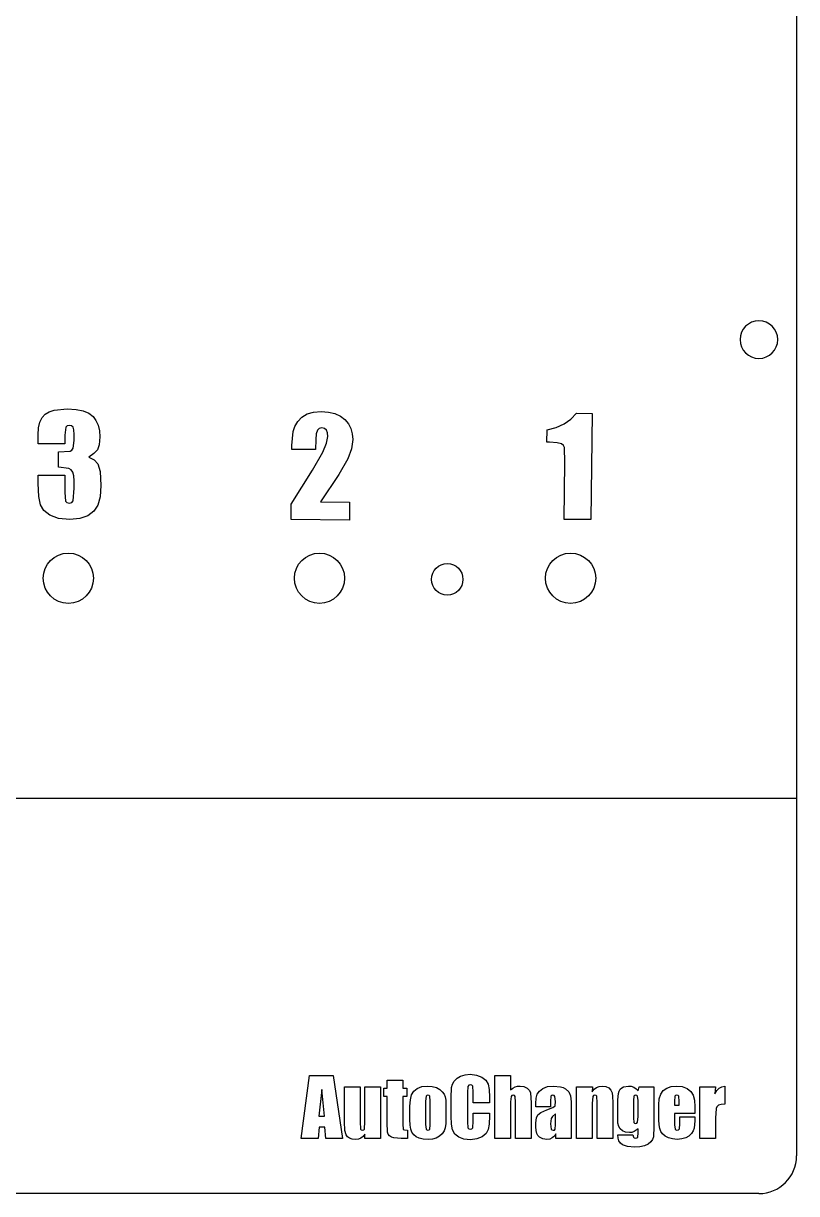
# Model space of a CAD drawing. Header units: millimetres. Extents: x -658 to 1307, y -81 to 472.
# Drawn here: x -191.8 to -130.2, y 21.9 to 115.1 of the extents above; entities that cross this region are included whole.
import ezdxf

# ---------------------------------------------------------------- set-up
doc = ezdxf.new("R2010")
doc.units = ezdxf.units.MM
doc.layers.get('0').update_dxf_attribs({"true_color": 0xffffff})

# ---------------------------------------------------------------- blocks, each defined once
blk = doc.blocks.new('1')
for p, q in [((1.149, 4.723, 0.025), (1.411, 5, 0.025)), ((1.411, 5, 0.025), (2.146, 5, 0.025)), ((2.146, 5, 0.025), (2.146, 0, 0.025)), ((0.462, 4.322, 0.025), (0.833, 4.497, 0.025)), ((0.833, 4.497, 0.025), (1.149, 4.723, 0.025)), ((0.037, 4.199, 0.025), (0.462, 4.322, 0.025)), ((0.037, 3.616, 0.025), (0.037, 4.199, 0.025)), ((0.161, 3.616, 0.025), (0.037, 3.616, 0.025)), ((0.516, 3.601, 0.025), (0.161, 3.616, 0.025)), ((0.718, 3.556, 0.025), (0.516, 3.601, 0.025)), ((0.819, 3.482, 0.025), (0.718, 3.556, 0.025)), ((0.871, 3.379, 0.025), (0.819, 3.482, 0.025)), ((2.146, 0, 0.025), (0.899, 0, 0.025))]:
    blk.add_line(p, q)
blk.add_polyline3d([(0.899, 0, 0.025), (0.899, 2.681, 0.025), (0.871, 3.379, 0.025)])
blk = doc.blocks.new('2')
for p, q in [((0.618, 4.826, 0.025), (0.865, 4.975, 0.025)), ((0.865, 4.975, 0.025), (1.164, 5.066, 0.025)), ((1.164, 5.066, 0.025), (1.516, 5.096, 0.025)), ((1.516, 5.096, 0.025), (1.866, 5.073, 0.025)), ((1.866, 5.073, 0.025), (2.17, 5.003, 0.025)), ((2.17, 5.003, 0.025), (2.429, 4.888, 0.025)), ((0.285, 4.383, 0.025), (0.423, 4.62, 0.025)), ((0.423, 4.62, 0.025), (0.618, 4.826, 0.025)), ((2.429, 4.888, 0.025), (2.642, 4.727, 0.025)), ((2.642, 4.727, 0.025), (2.809, 4.53, 0.025)), ((2.809, 4.53, 0.025), (2.928, 4.309, 0.025)), ((0.167, 3.481, 0.025), (0.21, 4.143, 0.025)), ((0.21, 4.143, 0.025), (0.285, 4.383, 0.025)), ((1.302, 4.05, 0.025), (1.285, 3.774, 0.025)), ((1.354, 4.216, 0.025), (1.302, 4.05, 0.025)), ((1.442, 4.299, 0.025), (1.354, 4.216, 0.025)), ((1.566, 4.327, 0.025), (1.442, 4.299, 0.025)), ((1.69, 4.302, 0.025), (1.566, 4.327, 0.025)), ((1.778, 4.226, 0.025), (1.69, 4.302, 0.025)), ((1.83, 4.1, 0.025), (1.778, 4.226, 0.025)), ((1.79, 3.604, 0.025), (1.848, 3.922, 0.025)), ((1.848, 3.922, 0.025), (1.83, 4.1, 0.025)), ((2.928, 4.309, 0.025), (3, 4.063, 0.025)), ((3, 4.063, 0.025), (3.023, 3.792, 0.025)), ((0.167, 3.298, 0.025), (0.167, 3.481, 0.025)), ((1.285, 3.774, 0.025), (1.285, 3.298, 0.025)), ((1.618, 3.183, 0.025), (1.79, 3.604, 0.025)), ((2.97, 3.351, 0.025), (2.809, 2.884, 0.025)), ((3.023, 3.792, 0.025), (2.97, 3.351, 0.025)), ((1.285, 3.298, 0.025), (0.167, 3.298, 0.025)), ((0.167, 0, 0.025), (0.168, 0.713, 0.025)), ((1.544, 0.852, 0.025), (2.912, 0.852, 0.025)), ((2.912, 0.852, 0.025), (2.912, 0, 0.025)), ((2.912, 0, 0.025), (0.167, 0, 0.025))]:
    blk.add_line(p, q)
for points in [[(0.168, 0.713, 0.025), (1.14, 2.328, 0.025), (1.618, 3.183, 0.025)], [(2.809, 2.884, 0.025), (2.385, 2.137, 0.025), (1.544, 0.852, 0.025)]]:
    blk.add_polyline3d(points)
blk = doc.blocks.new('3')
for p, q in [((0.513, 4.946, 0.025), (0.7, 5.056, 0.025)), ((0.7, 5.056, 0.025), (0.937, 5.135, 0.025)), ((0.937, 5.135, 0.025), (1.553, 5.198, 0.025)), ((1.553, 5.198, 0.025), (1.964, 5.176, 0.025)), ((1.964, 5.176, 0.025), (2.302, 5.11, 0.025)), ((2.302, 5.11, 0.025), (2.569, 5.001, 0.025)), ((2.569, 5.001, 0.025), (2.764, 4.849, 0.025)), ((0.206, 4.307, 0.025), (0.267, 4.578, 0.025)), ((0.267, 4.578, 0.025), (0.369, 4.791, 0.025)), ((0.369, 4.791, 0.025), (0.513, 4.946, 0.025)), ((1.658, 4.426, 0.025), (1.549, 4.404, 0.025)), ((1.758, 4.405, 0.025), (1.658, 4.426, 0.025)), ((2.764, 4.849, 0.025), (2.903, 4.658, 0.025)), ((2.903, 4.658, 0.025), (3.003, 4.432, 0.025)), ((3.003, 4.432, 0.025), (3.062, 4.173, 0.025)), ((0.185, 3.978, 0.025), (0.206, 4.307, 0.025)), ((0.185, 3.552, 0.025), (0.185, 3.978, 0.025)), ((1.481, 4.338, 0.025), (1.433, 3.962, 0.025)), ((1.433, 3.962, 0.025), (1.433, 3.552, 0.025)), ((1.549, 4.404, 0.025), (1.481, 4.338, 0.025)), ((1.827, 4.342, 0.025), (1.758, 4.405, 0.025)), ((1.867, 4.214, 0.025), (1.827, 4.342, 0.025)), ((1.881, 3.996, 0.025), (1.867, 4.214, 0.025)), ((1.881, 3.718, 0.025), (1.881, 3.996, 0.025)), ((3.082, 3.88, 0.025), (3.054, 3.518, 0.025)), ((3.062, 4.173, 0.025), (3.082, 3.88, 0.025)), ((1.433, 3.552, 0.025), (0.185, 3.552, 0.025)), ((1.773, 3.266, 0.025), (1.834, 3.36, 0.025)), ((1.834, 3.36, 0.025), (1.881, 3.718, 0.025)), ((3.054, 3.518, 0.025), (2.968, 3.273, 0.025)), ((1.133, 3.178, 0.025), (1.683, 3.212, 0.025)), ((1.133, 2.452, 0.025), (1.133, 3.178, 0.025)), ((1.683, 3.212, 0.025), (1.773, 3.266, 0.025)), ((2.81, 3.095, 0.025), (2.566, 2.932, 0.025)), ((2.566, 2.932, 0.025), (2.814, 2.806, 0.025)), ((2.968, 3.273, 0.025), (2.81, 3.095, 0.025)), ((2.814, 2.806, 0.025), (2.989, 2.619, 0.025)), ((1.624, 2.404, 0.025), (1.133, 2.452, 0.025)), ((1.736, 2.34, 0.025), (1.624, 2.404, 0.025)), ((1.816, 2.23, 0.025), (1.736, 2.34, 0.025)), ((1.865, 2.058, 0.025), (1.816, 2.23, 0.025)), ((2.989, 2.619, 0.025), (3.094, 2.254, 0.025)), ((3.094, 2.254, 0.025), (3.128, 1.597, 0.025)), ((0.185, 1.689, 0.025), (0.185, 2.085, 0.025)), ((0.185, 2.085, 0.025), (1.433, 2.085, 0.025)), ((0.212, 1.082, 0.025), (0.185, 1.689, 0.025)), ((1.433, 2.085, 0.025), (1.433, 1.272, 0.025)), ((1.881, 1.81, 0.025), (1.865, 2.058, 0.025)), ((1.881, 1.464, 0.025), (1.881, 1.81, 0.025)), ((1.433, 1.272, 0.025), (1.472, 0.86, 0.025)), ((1.834, 0.883, 0.025), (1.881, 1.464, 0.025)), ((3.128, 1.597, 0.025), (3.095, 1.068, 0.025)), ((0.292, 0.687, 0.025), (0.212, 1.082, 0.025)), ((0.456, 0.421, 0.025), (0.292, 0.687, 0.025)), ((1.472, 0.86, 0.025), (1.534, 0.794, 0.025)), ((1.534, 0.794, 0.025), (1.643, 0.772, 0.025)), ((1.643, 0.772, 0.025), (1.763, 0.8, 0.025)), ((1.763, 0.8, 0.025), (1.834, 0.883, 0.025)), ((2.993, 0.672, 0.025), (2.807, 0.382, 0.025)), ((3.095, 1.068, 0.025), (2.993, 0.672, 0.025)), ((0.737, 0.199, 0.025), (0.456, 0.421, 0.025)), ((1.138, 0.05, 0.025), (0.737, 0.199, 0.025)), ((1.668, 0, 0.025), (1.138, 0.05, 0.025)), ((2.143, 0.043, 0.025), (1.668, 0, 0.025)), ((2.523, 0.171, 0.025), (2.143, 0.043, 0.025)), ((2.807, 0.382, 0.025), (2.523, 0.171, 0.025))]:
    blk.add_line(p, q)
blk = doc.blocks.new('AutoChanger')
for p, q in [((-0.036, 0.707, 0.025), (0.628, 5.707, 0.025)), ((0.628, 5.707, 0.025), (2.507, 5.707, 0.025)), ((2.507, 5.707, 0.025), (3.25, 0.707, 0.025)), ((12.376, 5.498, 0.025), (12.667, 5.669, 0.025)), ((12.667, 5.669, 0.025), (13.017, 5.776, 0.025)), ((13.017, 5.776, 0.025), (13.416, 5.812, 0.025)), ((13.416, 5.812, 0.025), (13.94, 5.757, 0.025)), ((13.94, 5.757, 0.025), (14.364, 5.59, 0.025)), ((15.401, 0.707, 0.025), (15.401, 5.707, 0.025)), ((15.401, 5.707, 0.025), (16.649, 5.707, 0.025)), ((16.649, 5.707, 0.025), (16.649, 4.582, 0.025)), ((3.416, 4.805, 0.025), (4.663, 4.805, 0.025)), ((5.043, 4.805, 0.025), (6.291, 4.805, 0.025)), ((6.291, 4.805, 0.025), (6.291, 0.707, 0.025)), ((6.535, 4.058, 0.025), (6.535, 4.707, 0.025)), ((6.535, 4.707, 0.025), (6.804, 4.707, 0.025)), ((6.804, 4.707, 0.025), (6.804, 5.352, 0.025)), ((6.804, 5.352, 0.025), (8.054, 5.352, 0.025)), ((8.054, 5.352, 0.025), (8.054, 4.707, 0.025)), ((8.054, 4.707, 0.025), (8.391, 4.707, 0.025)), ((8.391, 4.707, 0.025), (8.391, 4.058, 0.025)), ((8.925, 4.459, 0.025), (9.197, 4.685, 0.025)), ((9.197, 4.685, 0.025), (9.563, 4.831, 0.025)), ((9.563, 4.831, 0.025), (10.019, 4.88, 0.025)), ((10.019, 4.88, 0.025), (10.409, 4.848, 0.025)), ((10.409, 4.848, 0.025), (10.74, 4.754, 0.025)), ((10.74, 4.754, 0.025), (11.006, 4.61, 0.025)), ((11.936, 4.754, 0.025), (12.01, 5.02, 0.025)), ((12.01, 5.02, 0.025), (12.157, 5.275, 0.025)), ((12.157, 5.275, 0.025), (12.376, 5.498, 0.025)), ((13.315, 4.937, 0.025), (13.243, 4.852, 0.025)), ((13.447, 4.966, 0.025), (13.315, 4.937, 0.025)), ((13.564, 4.943, 0.025), (13.447, 4.966, 0.025)), ((13.63, 4.872, 0.025), (13.564, 4.943, 0.025)), ((13.672, 4.399, 0.025), (13.63, 4.872, 0.025)), ((14.364, 5.59, 0.025), (14.673, 5.341, 0.025)), ((14.673, 5.341, 0.025), (14.855, 5.037, 0.025)), ((14.855, 5.037, 0.025), (14.943, 4.613, 0.025)), ((16.649, 4.582, 0.025), (16.816, 4.712, 0.025)), ((16.816, 4.712, 0.025), (16.997, 4.805, 0.025)), ((16.997, 4.805, 0.025), (17.19, 4.861, 0.025)), ((17.19, 4.861, 0.025), (17.397, 4.88, 0.025)), ((17.397, 4.88, 0.025), (17.7, 4.838, 0.025)), ((17.7, 4.838, 0.025), (17.954, 4.713, 0.025)), ((17.954, 4.713, 0.025), (18.139, 4.533, 0.025)), ((18.934, 4.469, 0.025), (19.209, 4.682, 0.025)), ((19.209, 4.682, 0.025), (19.589, 4.83, 0.025)), ((19.589, 4.83, 0.025), (20.068, 4.88, 0.025)), ((20.068, 4.88, 0.025), (20.623, 4.824, 0.025)), ((20.623, 4.824, 0.025), (20.842, 4.754, 0.025)), ((20.842, 4.754, 0.025), (21.022, 4.656, 0.025)), ((21.902, 0.707, 0.025), (21.902, 4.805, 0.025)), ((21.902, 4.805, 0.025), (23.172, 4.805, 0.025)), ((23.172, 4.805, 0.025), (23.15, 4.428, 0.025)), ((23.301, 4.625, 0.025), (23.482, 4.767, 0.025)), ((23.482, 4.767, 0.025), (23.693, 4.851, 0.025)), ((23.693, 4.851, 0.025), (23.935, 4.88, 0.025)), ((23.935, 4.88, 0.025), (24.226, 4.842, 0.025)), ((24.226, 4.842, 0.025), (24.46, 4.728, 0.025)), ((24.46, 4.728, 0.025), (24.627, 4.557, 0.025)), ((25.383, 4.623, 0.025), (25.502, 4.735, 0.025)), ((25.502, 4.735, 0.025), (25.648, 4.815, 0.025)), ((25.648, 4.815, 0.025), (26.022, 4.88, 0.025)), ((26.022, 4.88, 0.025), (26.247, 4.856, 0.025)), ((26.247, 4.856, 0.025), (26.45, 4.784, 0.025)), ((26.45, 4.784, 0.025), (26.633, 4.664, 0.025)), ((26.633, 4.664, 0.025), (26.794, 4.496, 0.025)), ((26.794, 4.496, 0.025), (26.884, 4.805, 0.025)), ((26.884, 4.805, 0.025), (28.045, 4.805, 0.025)), ((28.789, 4.513, 0.025), (29.074, 4.714, 0.025)), ((29.074, 4.714, 0.025), (29.429, 4.838, 0.025)), ((29.429, 4.838, 0.025), (29.833, 4.88, 0.025)), ((29.833, 4.88, 0.025), (30.312, 4.83, 0.025)), ((30.312, 4.83, 0.025), (30.7, 4.68, 0.025)), ((30.7, 4.68, 0.025), (30.99, 4.449, 0.025)), ((31.723, 0.707, 0.025), (31.723, 4.805, 0.025)), ((31.723, 4.805, 0.025), (32.971, 4.805, 0.025)), ((32.971, 4.805, 0.025), (32.922, 4.267, 0.025)), ((33.073, 4.522, 0.025), (33.254, 4.709, 0.025)), ((33.254, 4.709, 0.025), (33.466, 4.828, 0.025)), ((33.466, 4.828, 0.025), (33.709, 4.88, 0.025)), ((33.709, 4.88, 0.025), (33.709, 3.437, 0.025)), ((1.62, 4.592, 0.025), (1.37, 2.492, 0.025)), ((1.818, 2.492, 0.025), (1.62, 4.592, 0.025)), ((6.804, 4.058, 0.025), (6.535, 4.058, 0.025)), ((8.391, 4.058, 0.025), (8.054, 4.058, 0.025)), ((8.629, 3.277, 0.025), (8.66, 3.786, 0.025)), ((8.66, 3.786, 0.025), (8.752, 4.169, 0.025)), ((8.752, 4.169, 0.025), (8.925, 4.459, 0.025)), ((9.969, 4.133, 0.025), (9.914, 4.072, 0.025)), ((10.062, 4.154, 0.025), (9.969, 4.133, 0.025)), ((10.154, 4.133, 0.025), (10.062, 4.154, 0.025)), ((10.207, 4.072, 0.025), (10.154, 4.133, 0.025)), ((11.006, 4.61, 0.025), (11.204, 4.429, 0.025)), ((11.204, 4.429, 0.025), (11.342, 4.225, 0.025)), ((11.342, 4.225, 0.025), (11.428, 4.015, 0.025)), ((11.428, 4.015, 0.025), (11.474, 3.746, 0.025)), ((11.474, 3.746, 0.025), (11.489, 3.366, 0.025)), ((13.672, 3.53, 0.025), (13.672, 4.399, 0.025)), ((14.943, 4.613, 0.025), (14.972, 4.005, 0.025)), ((14.972, 4.005, 0.025), (14.972, 3.53, 0.025)), ((16.748, 4.128, 0.025), (16.689, 4.049, 0.025)), ((16.844, 4.154, 0.025), (16.748, 4.128, 0.025)), ((16.945, 4.128, 0.025), (16.844, 4.154, 0.025)), ((17.003, 4.052, 0.025), (16.945, 4.128, 0.025)), ((18.139, 4.533, 0.025), (18.235, 4.328, 0.025)), ((18.66, 3.493, 0.025), (18.687, 3.914, 0.025)), ((18.687, 3.914, 0.025), (18.769, 4.226, 0.025)), ((18.769, 4.226, 0.025), (18.934, 4.469, 0.025)), ((19.861, 4.072, 0.025), (19.83, 3.647, 0.025)), ((19.916, 4.133, 0.025), (19.861, 4.072, 0.025)), ((20.019, 4.154, 0.025), (19.916, 4.133, 0.025)), ((20.114, 4.129, 0.025), (20.019, 4.154, 0.025)), ((20.178, 4.057, 0.025), (20.114, 4.129, 0.025)), ((20.225, 3.638, 0.025), (20.178, 4.057, 0.025)), ((21.022, 4.656, 0.025), (21.279, 4.406, 0.025)), ((21.279, 4.406, 0.025), (21.408, 4.106, 0.025)), ((21.408, 4.106, 0.025), (21.457, 3.608, 0.025)), ((23.15, 4.428, 0.025), (23.301, 4.625, 0.025)), ((23.243, 4.127, 0.025), (23.184, 4.047, 0.025)), ((23.351, 4.154, 0.025), (23.243, 4.127, 0.025)), ((23.453, 4.131, 0.025), (23.351, 4.154, 0.025)), ((23.505, 4.061, 0.025), (23.453, 4.131, 0.025)), ((24.627, 4.557, 0.025), (24.722, 4.347, 0.025)), ((24.722, 4.347, 0.025), (24.766, 4.04, 0.025)), ((25.225, 4.285, 0.025), (25.291, 4.475, 0.025)), ((25.291, 4.475, 0.025), (25.383, 4.623, 0.025)), ((26.465, 4.066, 0.025), (26.421, 3.718, 0.025)), ((26.526, 4.132, 0.025), (26.465, 4.066, 0.025)), ((26.618, 4.154, 0.025), (26.526, 4.132, 0.025)), ((26.71, 4.134, 0.025), (26.618, 4.154, 0.025)), ((26.762, 4.077, 0.025), (26.71, 4.134, 0.025)), ((26.794, 3.718, 0.025), (26.762, 4.077, 0.025)), ((28.453, 3.391, 0.025), (28.489, 3.872, 0.025)), ((28.489, 3.872, 0.025), (28.598, 4.239, 0.025)), ((28.598, 4.239, 0.025), (28.789, 4.513, 0.025)), ((29.731, 4.075, 0.025), (29.7, 3.65, 0.025)), ((29.787, 4.134, 0.025), (29.731, 4.075, 0.025)), ((29.892, 4.154, 0.025), (29.787, 4.134, 0.025)), ((29.979, 4.131, 0.025), (29.892, 4.154, 0.025)), ((30.031, 4.061, 0.025), (29.979, 4.131, 0.025)), ((30.065, 3.65, 0.025), (30.031, 4.061, 0.025)), ((30.99, 4.449, 0.025), (31.178, 4.152, 0.025)), ((31.178, 4.152, 0.025), (31.281, 3.757, 0.025)), ((31.281, 3.757, 0.025), (31.316, 3.227, 0.025)), ((32.922, 4.267, 0.025), (33.073, 4.522, 0.025)), ((8.629, 2.227, 0.025), (8.629, 3.277, 0.025)), ((11.489, 3.366, 0.025), (11.489, 2.363, 0.025)), ((14.972, 3.53, 0.025), (13.672, 3.53, 0.025)), ((18.66, 3.218, 0.025), (18.66, 3.493, 0.025)), ((19.83, 3.218, 0.025), (18.66, 3.218, 0.025)), ((19.057, 2.766, 0.025), (19.524, 2.974, 0.025)), ((19.524, 2.974, 0.025), (19.996, 3.176, 0.025)), ((19.83, 3.647, 0.025), (19.83, 3.218, 0.025)), ((19.996, 3.176, 0.025), (20.182, 3.298, 0.025)), ((20.182, 3.298, 0.025), (20.225, 3.638, 0.025)), ((26.421, 3.718, 0.025), (26.421, 2.341, 0.025)), ((26.794, 2.449, 0.025), (26.794, 3.718, 0.025)), ((28.453, 2.196, 0.025), (28.453, 3.391, 0.025)), ((29.7, 3.65, 0.025), (29.7, 3.351, 0.025)), ((29.7, 3.351, 0.025), (30.065, 3.351, 0.025)), ((30.065, 3.351, 0.025), (30.065, 3.65, 0.025)), ((31.316, 3.227, 0.025), (31.316, 2.684, 0.025)), ((33.076, 3.234, 0.025), (33.008, 3.087, 0.025)), ((33.206, 3.345, 0.025), (33.076, 3.234, 0.025)), ((33.412, 3.414, 0.025), (33.206, 3.345, 0.025)), ((33.709, 3.437, 0.025), (33.412, 3.414, 0.025)), ((1.37, 2.492, 0.025), (1.818, 2.492, 0.025)), ((8.646, 1.77, 0.025), (8.629, 2.227, 0.025)), ((11.475, 1.883, 0.025), (11.433, 1.552, 0.025)), ((11.489, 2.363, 0.025), (11.475, 1.883, 0.025)), ((13.627, 1.56, 0.025), (13.672, 2.083, 0.025)), ((13.672, 2.083, 0.025), (13.672, 2.712, 0.025)), ((13.672, 2.712, 0.025), (14.972, 2.712, 0.025)), ((14.972, 2.517, 0.025), (14.945, 1.853, 0.025)), ((14.972, 2.712, 0.025), (14.972, 2.517, 0.025)), ((18.66, 1.958, 0.025), (18.696, 2.345, 0.025)), ((18.66, 1.621, 0.025), (18.66, 1.958, 0.025)), ((18.696, 2.345, 0.025), (18.805, 2.585, 0.025)), ((18.805, 2.585, 0.025), (19.057, 2.766, 0.025)), ((19.878, 2.288, 0.025), (19.83, 1.862, 0.025)), ((19.989, 2.454, 0.025), (19.878, 2.288, 0.025)), ((20.225, 2.656, 0.025), (19.989, 2.454, 0.025)), ((20.225, 1.813, 0.025), (20.225, 2.656, 0.025)), ((25.193, 1.934, 0.025), (25.173, 2.295, 0.025)), ((25.253, 1.666, 0.025), (25.193, 1.934, 0.025)), ((26.421, 2.341, 0.025), (26.455, 1.984, 0.025)), ((26.455, 1.984, 0.025), (26.507, 1.923, 0.025)), ((26.507, 1.923, 0.025), (26.597, 1.902, 0.025)), ((26.597, 1.902, 0.025), (26.699, 1.927, 0.025)), ((26.699, 1.927, 0.025), (26.757, 2.001, 0.025)), ((26.757, 2.001, 0.025), (26.794, 2.449, 0.025)), ((28.469, 1.793, 0.025), (28.453, 2.196, 0.025)), ((31.316, 2.684, 0.025), (29.7, 2.684, 0.025)), ((29.7, 2.684, 0.025), (29.7, 1.797, 0.025)), ((30.085, 1.465, 0.025), (30.133, 1.878, 0.025)), ((30.133, 1.878, 0.025), (30.133, 2.418, 0.025)), ((30.133, 2.418, 0.025), (31.316, 2.418, 0.025)), ((31.316, 2.116, 0.025), (31.268, 1.532, 0.025)), ((31.316, 2.418, 0.025), (31.316, 2.116, 0.025)), ((1.387, 1.606, 0.025), (1.309, 0.707, 0.025)), ((1.852, 1.606, 0.025), (1.387, 1.606, 0.025)), ((1.922, 0.707, 0.025), (1.852, 1.606, 0.025)), ((3.547, 0.994, 0.025), (3.437, 1.336, 0.025)), ((3.659, 0.847, 0.025), (3.547, 0.994, 0.025)), ((4.693, 1.448, 0.025), (4.747, 1.381, 0.025)), ((4.747, 1.381, 0.025), (4.852, 1.359, 0.025)), ((4.852, 1.359, 0.025), (4.963, 1.382, 0.025)), ((5.043, 1.048, 0.025), (4.898, 0.866, 0.025)), ((4.963, 1.382, 0.025), (5.017, 1.452, 0.025)), ((5.022, 0.707, 0.025), (5.043, 1.048, 0.025)), ((6.898, 1.044, 0.025), (6.838, 1.2, 0.025)), ((7.011, 0.906, 0.025), (6.898, 1.044, 0.025)), ((8.096, 1.414, 0.025), (8.204, 1.38, 0.025)), ((8.204, 1.38, 0.025), (8.443, 1.368, 0.025)), ((8.443, 1.368, 0.025), (8.443, 0.707, 0.025)), ((8.697, 1.444, 0.025), (8.646, 1.77, 0.025)), ((8.787, 1.202, 0.025), (8.697, 1.444, 0.025)), ((8.924, 0.999, 0.025), (8.787, 1.202, 0.025)), ((9.115, 0.838, 0.025), (8.924, 0.999, 0.025)), ((9.914, 1.447, 0.025), (9.968, 1.381, 0.025)), ((9.968, 1.381, 0.025), (10.059, 1.359, 0.025)), ((10.059, 1.359, 0.025), (10.151, 1.379, 0.025)), ((10.151, 1.379, 0.025), (10.205, 1.439, 0.025)), ((11.195, 1.07, 0.025), (10.987, 0.876, 0.025)), ((11.346, 1.303, 0.025), (11.195, 1.07, 0.025)), ((11.433, 1.552, 0.025), (11.346, 1.303, 0.025)), ((12.02, 1.382, 0.025), (11.929, 1.84, 0.025)), ((12.203, 1.056, 0.025), (12.02, 1.382, 0.025)), ((12.511, 0.809, 0.025), (12.203, 1.056, 0.025)), ((13.243, 1.56, 0.025), (13.313, 1.476, 0.025)), ((13.313, 1.476, 0.025), (13.437, 1.448, 0.025)), ((13.437, 1.448, 0.025), (13.557, 1.476, 0.025)), ((13.557, 1.476, 0.025), (13.627, 1.56, 0.025)), ((14.687, 1.111, 0.025), (14.378, 0.847, 0.025)), ((14.863, 1.416, 0.025), (14.687, 1.111, 0.025)), ((14.945, 1.853, 0.025), (14.863, 1.416, 0.025)), ((18.677, 1.338, 0.025), (18.66, 1.621, 0.025)), ((18.728, 1.11, 0.025), (18.677, 1.338, 0.025)), ((18.813, 0.936, 0.025), (18.728, 1.11, 0.025)), ((18.933, 0.817, 0.025), (18.813, 0.936, 0.025)), ((19.83, 1.862, 0.025), (19.872, 1.452, 0.025)), ((19.872, 1.452, 0.025), (19.934, 1.382, 0.025)), ((19.934, 1.382, 0.025), (20.037, 1.359, 0.025)), ((20.037, 1.359, 0.025), (20.134, 1.377, 0.025)), ((20.259, 1.072, 0.025), (20.129, 0.88, 0.025)), ((20.134, 1.377, 0.025), (20.19, 1.431, 0.025)), ((20.19, 1.431, 0.025), (20.225, 1.813, 0.025)), ((20.259, 0.707, 0.025), (20.259, 1.072, 0.025)), ((25.201, 0.725, 0.025), (25.173, 0.998, 0.025)), ((25.173, 0.998, 0.025), (26.384, 0.998, 0.025)), ((25.368, 1.467, 0.025), (25.253, 1.666, 0.025)), ((25.551, 1.309, 0.025), (25.368, 1.467, 0.025)), ((25.799, 1.208, 0.025), (25.551, 1.309, 0.025)), ((26.106, 1.174, 0.025), (25.799, 1.208, 0.025)), ((26.296, 1.192, 0.025), (26.106, 1.174, 0.025)), ((26.478, 1.248, 0.025), (26.296, 1.192, 0.025)), ((26.384, 0.998, 0.025), (26.433, 0.794, 0.025)), ((26.816, 1.468, 0.025), (26.478, 1.248, 0.025)), ((26.77, 0.809, 0.025), (26.816, 1.159, 0.025)), ((26.816, 1.159, 0.025), (26.816, 1.468, 0.025)), ((28.518, 1.499, 0.025), (28.469, 1.793, 0.025)), ((28.608, 1.27, 0.025), (28.518, 1.499, 0.025)), ((28.751, 1.061, 0.025), (28.608, 1.27, 0.025)), ((28.953, 0.883, 0.025), (28.751, 1.061, 0.025)), ((29.7, 1.797, 0.025), (29.741, 1.439, 0.025)), ((29.741, 1.439, 0.025), (29.799, 1.379, 0.025)), ((29.799, 1.379, 0.025), (29.895, 1.359, 0.025)), ((29.895, 1.359, 0.025), (30.014, 1.386, 0.025)), ((30.014, 1.386, 0.025), (30.085, 1.465, 0.025)), ((31.044, 1.096, 0.025), (30.844, 0.894, 0.025)), ((31.188, 1.321, 0.025), (31.044, 1.096, 0.025)), ((31.268, 1.532, 0.025), (31.188, 1.321, 0.025)), ((1.309, 0.707, 0.025), (-0.036, 0.707, 0.025)), ((3.25, 0.707, 0.025), (1.922, 0.707, 0.025)), ((3.82, 0.732, 0.025), (3.659, 0.847, 0.025)), ((4.029, 0.658, 0.025), (3.82, 0.732, 0.025)), ((4.287, 0.633, 0.025), (4.029, 0.658, 0.025)), ((4.519, 0.659, 0.025), (4.287, 0.633, 0.025)), ((4.724, 0.737, 0.025), (4.519, 0.659, 0.025)), ((4.898, 0.866, 0.025), (4.724, 0.737, 0.025)), ((6.291, 0.707, 0.025), (5.022, 0.707, 0.025)), ((7.16, 0.801, 0.025), (7.011, 0.906, 0.025)), ((7.332, 0.743, 0.025), (7.16, 0.801, 0.025)), ((7.94, 0.707, 0.025), (7.332, 0.743, 0.025)), ((8.443, 0.707, 0.025), (7.94, 0.707, 0.025)), ((9.37, 0.724, 0.025), (9.115, 0.838, 0.025)), ((9.689, 0.656, 0.025), (9.37, 0.724, 0.025)), ((10.071, 0.633, 0.025), (9.689, 0.656, 0.025)), ((10.42, 0.66, 0.025), (10.071, 0.633, 0.025)), ((10.727, 0.74, 0.025), (10.42, 0.66, 0.025)), ((10.987, 0.876, 0.025), (10.727, 0.74, 0.025)), ((12.932, 0.654, 0.025), (12.511, 0.809, 0.025)), ((13.453, 0.602, 0.025), (12.932, 0.654, 0.025)), ((13.959, 0.663, 0.025), (13.453, 0.602, 0.025)), ((14.378, 0.847, 0.025), (13.959, 0.663, 0.025)), ((16.649, 0.707, 0.025), (15.401, 0.707, 0.025)), ((18.286, 0.707, 0.025), (17.038, 0.707, 0.025)), ((19.22, 0.679, 0.025), (18.933, 0.817, 0.025)), ((19.534, 0.633, 0.025), (19.22, 0.679, 0.025)), ((19.766, 0.661, 0.025), (19.534, 0.633, 0.025)), ((19.964, 0.743, 0.025), (19.766, 0.661, 0.025)), ((20.129, 0.88, 0.025), (19.964, 0.743, 0.025)), ((21.473, 0.707, 0.025), (20.259, 0.707, 0.025)), ((23.15, 0.707, 0.025), (21.902, 0.707, 0.025)), ((24.781, 0.707, 0.025), (23.533, 0.707, 0.025)), ((25.273, 0.502, 0.025), (25.201, 0.725, 0.025)), ((25.388, 0.328, 0.025), (25.273, 0.502, 0.025)), ((25.547, 0.202, 0.025), (25.388, 0.328, 0.025)), ((25.967, 0.051, 0.025), (25.547, 0.202, 0.025)), ((26.504, 0, 0.025), (25.967, 0.051, 0.025)), ((26.433, 0.794, 0.025), (26.495, 0.743, 0.025)), ((26.495, 0.743, 0.025), (26.581, 0.726, 0.025)), ((26.948, 0.027, 0.025), (26.504, 0, 0.025)), ((26.581, 0.726, 0.025), (26.699, 0.747, 0.025)), ((26.699, 0.747, 0.025), (26.77, 0.809, 0.025)), ((27.309, 0.11, 0.025), (26.948, 0.027, 0.025)), ((27.593, 0.244, 0.025), (27.309, 0.11, 0.025)), ((27.807, 0.428, 0.025), (27.593, 0.244, 0.025)), ((27.949, 0.631, 0.025), (27.807, 0.428, 0.025)), ((28.016, 0.823, 0.025), (27.949, 0.631, 0.025)), ((29.222, 0.747, 0.025), (28.953, 0.883, 0.025)), ((29.548, 0.662, 0.025), (29.222, 0.747, 0.025)), ((29.92, 0.633, 0.025), (29.548, 0.662, 0.025)), ((30.293, 0.662, 0.025), (29.92, 0.633, 0.025)), ((30.598, 0.749, 0.025), (30.293, 0.662, 0.025)), ((30.844, 0.894, 0.025), (30.598, 0.749, 0.025)), ((32.971, 0.707, 0.025), (31.723, 0.707, 0.025))]:
    blk.add_line(p, q)
for points in [[(3.437, 1.336, 0.025), (3.416, 2.041, 0.025), (3.416, 4.805, 0.025)], [(4.663, 4.805, 0.025), (4.663, 2.017, 0.025), (4.693, 1.448, 0.025)], [(5.017, 1.452, 0.025), (5.043, 2.048, 0.025), (5.043, 4.805, 0.025)], [(11.929, 1.84, 0.025), (11.899, 2.483, 0.025), (11.899, 3.944, 0.025), (11.936, 4.754, 0.025)], [(13.243, 4.852, 0.025), (13.2, 4.358, 0.025), (13.2, 2.035, 0.025), (13.243, 1.56, 0.025)], [(28.045, 4.805, 0.025), (28.045, 1.649, 0.025), (28.016, 0.823, 0.025)], [(6.838, 1.2, 0.025), (6.804, 1.977, 0.025), (6.804, 4.058, 0.025)], [(8.054, 4.058, 0.025), (8.054, 1.865, 0.025), (8.096, 1.414, 0.025)], [(9.914, 4.072, 0.025), (9.876, 3.675, 0.025), (9.876, 1.825, 0.025), (9.914, 1.447, 0.025)], [(10.205, 1.439, 0.025), (10.241, 1.785, 0.025), (10.241, 3.675, 0.025), (10.207, 4.072, 0.025)], [(16.689, 4.049, 0.025), (16.649, 3.632, 0.025), (16.649, 0.707, 0.025)], [(17.038, 0.707, 0.025), (17.038, 3.592, 0.025), (17.003, 4.052, 0.025)], [(18.235, 4.328, 0.025), (18.286, 3.533, 0.025), (18.286, 0.707, 0.025)], [(23.184, 4.047, 0.025), (23.15, 3.477, 0.025), (23.15, 0.707, 0.025)], [(23.533, 0.707, 0.025), (23.533, 3.545, 0.025), (23.505, 4.061, 0.025)], [(24.766, 4.04, 0.025), (24.781, 3.579, 0.025), (24.781, 0.707, 0.025)], [(25.173, 2.295, 0.025), (25.173, 3.783, 0.025), (25.225, 4.285, 0.025)], [(21.457, 3.608, 0.025), (21.473, 2.764, 0.025), (21.473, 0.707, 0.025)], [(33.008, 3.087, 0.025), (32.971, 2.326, 0.025), (32.971, 0.707, 0.025)]]:
    blk.add_polyline3d(points)
blk = doc.blocks.new('Group_44')
for p, q in [((97.2, 67.888), (97.2, -43.814, 0)), ((-20.8, -43.814, 0), (97.2, -43.814, 0)), ((97.2, -43.814, 0), (97.2, -72.314, 0)), ((94.2, -75.314, 0), (-17.8, -75.314, 0))]:
    blk.add_line(p, q)
at = {"extrusion": (-1.5873e-06, 4.38328e-06, -1)}
blk.add_circle((-94.2, -7.314, 0), 1.5, dxfattribs=at)
for centre in [(39.2, -26.314, 0.001), (59.2, -26.314, 0.001), (79.2, -26.314, 0.001)]:
    blk.add_circle(centre, 2)
at = {"extrusion": (9.5187e-08, 8.17572e-06, 1)}
blk.add_circle((69.379, -26.402, 0), 1.25, dxfattribs=at)
blk.add_arc((94.2, -72.314, 0), 3, 270, 0)
at = {"xscale": 1.692331889270414, "yscale": 1.692331889270414}
blk.add_blockref('3', (36.486, -21.632, -0.024), dxfattribs=at)
at = {"extrusion": (9.5187e-08, 8.17572e-06, 1), "xscale": 1.692331889270418, "yscale": 1.692331889270414, "rotation": 359.3329559130654}
for name, p in [('2', (56.657, -21.63, 0.007)), ('1', (77.18, -21.607, 0.007))]:
    blk.add_blockref(name, p, dxfattribs=at)
blk.add_blockref('AutoChanger', (57.778, -71.628, 0))

msp = doc.modelspace()

# ---------------------------------------------------------------- block references
msp.add_blockref('Group_44', (-227.425, 97.215, 0.004))

doc.saveas('drawing.dxf')
